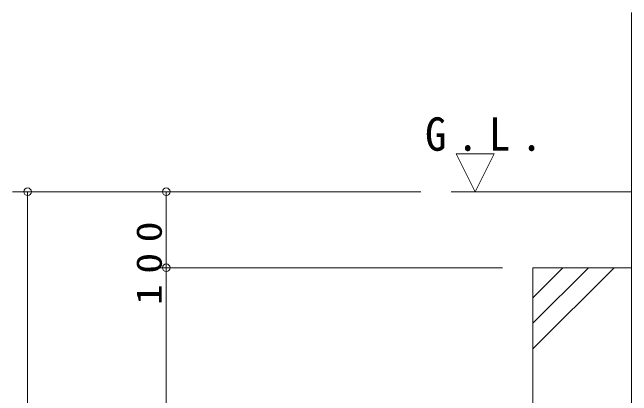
# Model space of a CAD drawing. Units: millimetres on the paper. Extents: x 0 to 420, y -594 to 297.
# Drawn here: x 296.21 to 337.01, y -385.82 to -360.6 of the extents above; entities that cross this region are included whole.
import ezdxf

# ---------------------------------------------------------------- set-up
doc = ezdxf.new("R2010")
doc.units = ezdxf.units.MM
for name, color, linetype, lineweight in [('0_2', 7, 'Continuous', 13), ('2D_DIMENSION', 7, 'Continuous', 13), ('3D_GLINE', 7, 'Continuous', 13), ('HAT', 7, 'Continuous', 13), ('TEXT', 7, 'Continuous', 13)]:
    doc.layers.add(name, color=color, linetype=linetype, lineweight=lineweight)
doc.styles.add('ＭＳ ゴシック', font='')
doc.styles.get('ＭＳ ゴシック').set_extended_font_data('MS Gothic')

msp = doc.modelspace()

# ---------------------------------------------------------------- linework, layer by layer
at = {"layer": '0_2'}
for p, q in [((337.008, -360.595), (337.008, -402.4)), ((297.213, -372.4), (297.213, -372.9)), ((306.35, -372.4), (306.35, -372.9)), ((306.35, -377.4), (306.35, -376.9)), ((306.35, -377.4), (306.35, -377.9)), ((330.508, -377.4), (337.008, -377.4)), ((330.508, -377.4), (330.508, -402.4))]:
    msp.add_line(p, q, dxfattribs=at)
for centre in [(297.213, -372.4), (306.35, -372.4), (306.35, -377.4), (306.35, -377.4)]:
    msp.add_circle(centre, 0.25, dxfattribs=at)
at = {"layer": '2D_DIMENSION'}
for p, q in [((323.122, -372.4), (296.213, -372.4)), ((323.122, -372.4), (305.35, -372.4)), ((297.213, -372.9), (297.213, -411.895)), ((306.35, -372.9), (306.35, -376.9)), ((323.116, -377.4), (305.35, -377.4)), ((328.508, -377.4), (305.35, -377.4)), ((306.35, -377.9), (306.35, -401.9))]:
    msp.add_line(p, q, dxfattribs=at)
at = {"layer": '3D_GLINE'}
msp.add_line((325.122, -372.4), (337.008, -372.4), dxfattribs=at)
at = {"layer": 'HAT'}
for p, q in [((330.508, -379.378), (332.486, -377.4)), ((330.508, -381.062), (334.17, -377.4)), ((330.508, -382.746), (335.854, -377.4))]:
    msp.add_line(p, q, dxfattribs=at)
at = {"layer": 'TEXT'}
for p, q in [((325.448, -369.9), (326.698, -372.4)), ((327.948, -369.9), (325.448, -369.9)), ((326.698, -372.4), (327.948, -369.9))]:
    msp.add_line(p, q, dxfattribs=at)

# ---------------------------------------------------------------- texts
at = {"layer": '2D_DIMENSION', "insert": (306.084, -379.862), "char_height": 1.686, "attachment_point": 7, "rotation": 90, "style": 'ＭＳ ゴシック'}
msp.add_mtext('\\T1.5;\\W1.2;100', dxfattribs=at)
at = {"layer": 'TEXT', "insert": (323.397, -369.738), "char_height": 2.199, "attachment_point": 7, "style": 'ＭＳ ゴシック'}
msp.add_mtext('\\T1.48;\\W0.95;G.L.', dxfattribs=at)

doc.saveas('drawing.dxf')
